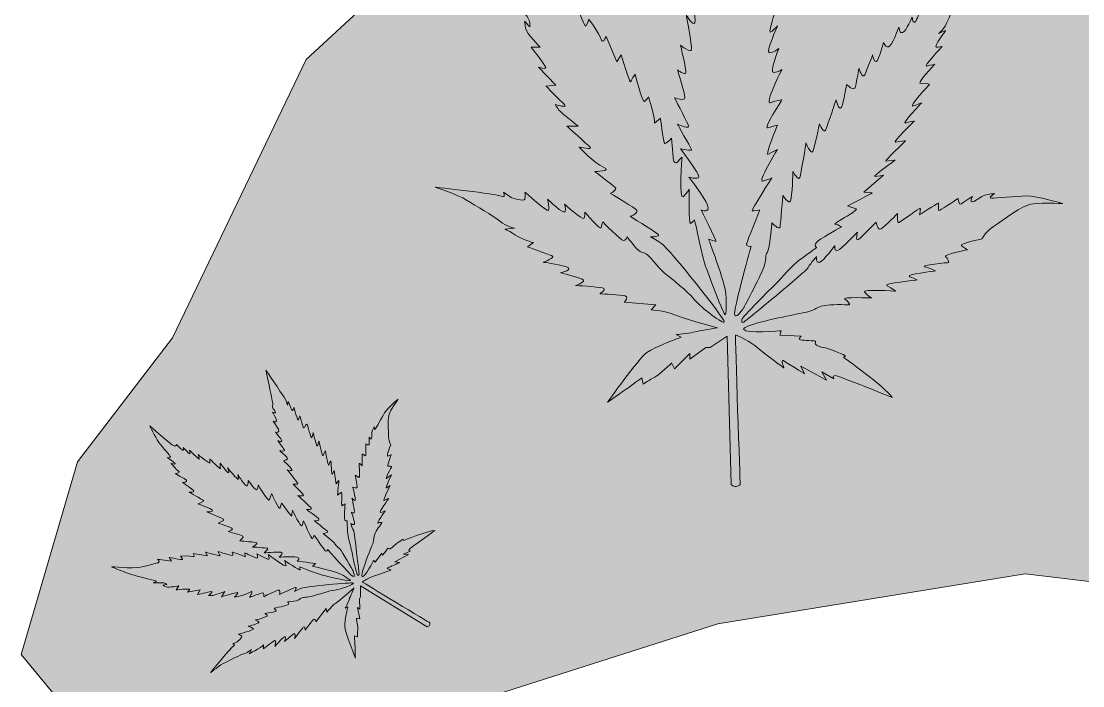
# Model space of a CAD drawing. Extents: x 566 to 1519, y -1337 to -562.
# Drawn here: x 635.4 to 765.8, y -1146.7 to -1065.1 of the extents above; entities that cross this region are included whole.
import ezdxf

# ---------------------------------------------------------------- set-up
doc = ezdxf.new("R2010")
doc.units = 0
doc.header["$MEASUREMENT"] = 0
doc.layers.add('katman 1', color=7, linetype='Continuous')

msp = doc.modelspace()

# ---------------------------------------------------------------- hatches: boundary and pattern name
at = {"layer": 'katman 1', "true_color": 0x008000}
h = msp.add_hatch(color=96, dxfattribs=at)
h.dxf.hatch_style = 2
h.paths.add_polyline_path([(811.6, -1183.1), (830.72, -1164.51), (837.59, -1132.94), (803.12, -1095.33), (768.25, -1066.35), (785.83, -1038.68), (778.67, -1017.45), (820.26, -1006.79), (834.81, -1013.67), (867.18, -1024.63), (880.09, -1024.63), (892.87, -1001.33), (876.63, -982.04), (825.76, -971.66), (828.81, -941.23), (842.9, -931.45), (867.18, -949.16), (885.43, -949.16), (900.41, -946.89), (917.71, -920.38), (895.83, -899.88), (872.45, -907.98), (842.98, -920.38), (803.12, -943.12), (781.94, -937.32), (786.26, -926.88), (807.45, -915.42), (836.42, -868.75), (863.23, -848.43), (911.65, -822.92), (942.79, -842.81), (949.47, -869.18), (973.05, -911.96), (999.86, -924.96), (1039.56, -924.1), (1063.52, -901.18), (1072.51, -852.32), (1067.75, -822.92), (1082.45, -790.05), (1056.94, -724), (983.43, -716.55), (948.68, -727.36), (922.03, -745.43), (892.87, -758.11), (862.79, -748.98), (836.85, -758.11), (818.69, -778.81), (798.54, -794.38), (770.75, -800.43), (766.83, -814.76), (770.75, -847.13), (769.52, -869.18), (733.22, -891.95), (708.86, -872.12), (697.21, -867.45), (678.96, -875.67), (663.89, -898.58), (669.94, -909.83), (680.37, -926.88), (686.22, -943.55), (697.21, -952.2), (693.73, -966.43), (703.05, -983.33), (708.86, -991.12), (730.48, -998.86), (746.91, -1006.79), (743.45, -1017.45), (718.37, -1035.01), (686.22, -1055.11), (670.38, -1069.77), (653.95, -1103.97), (642.27, -1119.2), (635.35, -1142.86), (646.44, -1156.29), (683.35, -1151.08), (720.97, -1139.11), (758.77, -1132.94), (775.88, -1135), (791.45, -1145.09)])

# ---------------------------------------------------------------- linework, layer by layer
at = {"layer": 'katman 1', "lineweight": 0}
msp.add_lwpolyline([(678.96, -875.67), (663.89, -898.58), (669.94, -909.83), (680.37, -926.88), (686.22, -943.55), (697.21, -952.2), (693.73, -966.43), (703.05, -983.33), (708.86, -991.12), (730.48, -998.86), (746.91, -1006.79), (743.45, -1017.45), (718.37, -1035.01), (686.22, -1055.11), (670.38, -1069.77), (653.95, -1103.97), (642.27, -1119.2), (635.35, -1142.86), (646.44, -1156.29), (683.35, -1151.08), (720.97, -1139.11), (758.77, -1132.94), (775.88, -1135)], dxfattribs=at)
for points in [[(763.38, -1087.46), (763.38, -1087.46), (760.2, -1086.5), (758.93, -1086.53), (757.65, -1086.56), (755.11, -1086.79), (754.61, -1086.79), (754.11, -1086.79), (755.01, -1086.24), (755.01, -1086.24), (755.01, -1086.24), (754.25, -1086.29), (753.8, -1086.43), (753.35, -1086.58), (752.75, -1087.14), (752.33, -1087.25), (751.91, -1087.37), (752.28, -1086.59), (752.28, -1086.59), (752.28, -1086.59), (751.08, -1087.37), (750.84, -1087.54), (750.59, -1087.72), (750.54, -1086.82), (750.54, -1086.82), (750.54, -1086.82), (748.61, -1088.08), (748.27, -1088.29), (747.93, -1088.5), (748.26, -1087.32), (748.06, -1087.42), (747.87, -1087.51), (745.79, -1088.84), (745.79, -1088.84), (745.79, -1088.84), (745.98, -1087.96), (745.87, -1088.01), (745.76, -1088.06), (743.63, -1089.58), (743.29, -1089.77), (742.95, -1089.96), (743.09, -1088.67), (743.09, -1088.67), (743.09, -1088.67), (741.51, -1090.3), (741.06, -1090.57), (740.61, -1090.83), (740.45, -1089.74), (740.45, -1089.74), (740.45, -1089.74), (738.6, -1091.68), (738.23, -1091.89), (737.86, -1092.09), (738.17, -1090.98), (738.17, -1090.98), (738.17, -1090.98), (736.14, -1093.07), (735.7, -1093.23), (735.27, -1093.39), (735.38, -1092.62), (735.38, -1092.62), (735.38, -1092.62), (734, -1094.49), (733.51, -1094.68), (733.03, -1094.87), (733.1, -1093.98), (733.1, -1093.98), (733.1, -1093.98), (732.14, -1095.14), (731.99, -1095.45), (731.85, -1095.76), (724.47, -1101.83), (724.18, -1102.03), (723.89, -1102.22), (723.94, -1101.91), (723.94, -1101.69), (723.94, -1101.47), (727.54, -1097.87), (728.15, -1097.29), (728.75, -1096.71), (730.25, -1094.94), (731.02, -1094.38), (731.8, -1093.83), (733.15, -1092.86), (733.15, -1092.86), (733.15, -1092.86), (732.57, -1092.57), (733.32, -1092.04), (734.07, -1091.51), (736.17, -1090.35), (736.17, -1090.35), (736.17, -1090.35), (735.83, -1090.03), (735.45, -1090.03), (735.06, -1090.03), (736.51, -1089.21), (737.14, -1088.85), (737.77, -1088.49), (738.06, -1088.15), (738.06, -1088.15), (738.06, -1088.15), (736.93, -1087.76), (736.93, -1087.76), (736.93, -1087.76), (740.09, -1086.14), (739.97, -1086.14), (739.85, -1086.14), (738.93, -1086.07), (738.93, -1086.07), (738.93, -1086.07), (741.35, -1083.99), (741.35, -1083.99), (741.35, -1083.99), (740.67, -1084.06), (740.29, -1084.14), (739.9, -1084.21), (742.78, -1082.13), (742.78, -1082.13), (742.78, -1082.13), (741.95, -1082.2), (741.66, -1082.24), (741.37, -1082.29), (744.06, -1079.76), (744.06, -1079.76), (744.06, -1079.76), (743.36, -1079.8), (742.85, -1079.9), (742.34, -1080), (745.15, -1077.32), (745.15, -1077.32), (745.15, -1077.32), (744.57, -1077.44), (744.04, -1077.58), (743.51, -1077.73), (746.06, -1075.07), (746.06, -1075.07), (746.06, -1075.07), (745.44, -1075.36), (744.93, -1075.48), (744.42, -1075.6), (746.99, -1072.84), (746.99, -1072.84), (746.99, -1072.84), (746.77, -1072.53), (745.97, -1072.72), (745.17, -1072.92), (747.66, -1070.35), (747.66, -1070.35), (747.66, -1070.35), (747.2, -1070.43), (746.67, -1070.57), (746.14, -1070.72), (748.55, -1068.16), (748.55, -1068.16), (748.55, -1068.16), (748.12, -1068.25), (747.81, -1068.25), (747.49, -1068.25), (748.99, -1066.22), (748.99, -1066.22), (748.99, -1066.22), (748.12, -1066.58), (748.12, -1066.58), (748.12, -1066.58), (748.84, -1066.08), (749.3, -1064.91), (749.76, -1063.75), (752.28, -1057.95), (752.28, -1057.95), (752.28, -1057.95), (748.99, -1061.17), (747.76, -1062.38), (746.52, -1063.58), (746.62, -1063.58), (746.14, -1063.73), (745.65, -1063.87), (745.65, -1064.55), (745.32, -1065.06), (744.98, -1065.57), (744.88, -1064.55), (744.88, -1064.55), (744.88, -1064.55), (744.16, -1066.24), (743.7, -1066.46), (743.24, -1066.68), (743.28, -1065.71), (743.24, -1065.78), (743.19, -1065.86), (742.85, -1066.9), (742.34, -1067.84), (741.83, -1068.78), (741.35, -1067.67), (741.35, -1067.67), (741.35, -1067.67), (740.77, -1069.8), (740.48, -1070.01), (740.19, -1070.23), (740.02, -1069.19), (740.02, -1069.19), (740.02, -1069.19), (739.32, -1071.03), (739.05, -1071.63), (738.78, -1072.24), (738.33, -1070.86), (738.33, -1070.86), (738.33, -1070.86), (738.06, -1072.29), (737.92, -1073.06), (737.77, -1073.83), (736.81, -1072.82), (736.81, -1072.82), (736.81, -1072.82), (736.49, -1075.02), (736.18, -1075.6), (735.86, -1076.18), (735.52, -1074.71), (735.52, -1074.71), (735.52, -1074.71), (734.44, -1078.02), (734.24, -1078.45), (734.05, -1078.89), (733.47, -1077.68), (733.47, -1077.68), (733.47, -1077.68), (732.86, -1080.67), (732.65, -1081.06), (732.43, -1081.45), (731.82, -1080.02), (731.82, -1080.02), (731.82, -1080.02), (731.22, -1083.84), (731.05, -1084.28), (730.88, -1084.71), (730.21, -1083.53), (730.21, -1083.53), (730.21, -1083.53), (730.13, -1086.65), (729.94, -1087.13), (729.74, -1087.61), (728.97, -1086.48), (728.97, -1086.48), (728.97, -1086.48), (728.7, -1089.89), (728.63, -1090.35), (728.56, -1090.81), (727.62, -1089.82), (727.62, -1089.82), (727.62, -1089.82), (727.4, -1093.03), (727.08, -1093.44), (726.77, -1093.85), (726.99, -1094.07), (726.74, -1094.99), (726.5, -1095.91), (724.28, -1100.04), (724.11, -1100.36), (723.94, -1100.67), (723.07, -1101.78), (723.04, -1100.94), (723.02, -1100.09), (725.08, -1092.72), (725.08, -1092.72), (725.08, -1092.72), (724.42, -1092.77), (724.52, -1092.4), (724.62, -1092.04), (726.14, -1088.27), (726.14, -1088.27), (726.14, -1088.27), (725.44, -1088.39), (725.22, -1088.37), (725, -1088.34), (727.64, -1084.31), (727.64, -1084.31), (727.64, -1084.31), (727.3, -1084.48), (726.53, -1084.72), (725.75, -1084.96), (728.31, -1080.82), (728.31, -1080.82), (728.31, -1080.82), (727.52, -1081.21), (727.15, -1081.43), (726.79, -1081.64), (728.31, -1077.85), (728.31, -1077.85), (728.31, -1077.85), (727.78, -1077.95), (727.13, -1078.16), (726.48, -1078.38), (728.87, -1074.71), (728.87, -1074.71), (728.87, -1074.71), (728.22, -1074.8), (727.44, -1075.07), (726.67, -1075.33), (728.87, -1070.98), (728.87, -1070.98), (728.87, -1070.98), (728.51, -1071.27), (727.88, -1071.37), (727.25, -1071.46), (728.48, -1068.42), (728.48, -1068.42), (728.48, -1068.42), (727.8, -1068.95), (727.32, -1068.93), (726.84, -1068.9), (728.34, -1065.61), (728.34, -1065.61), (728.34, -1065.61), (727.63, -1066.41), (727.42, -1066.39), (727.2, -1066.36), (728.34, -1062.86), (728.34, -1062.86), (728.34, -1062.86), (727.73, -1063.68), (727.49, -1063.63), (727.25, -1063.59), (728.34, -1060.78), (728.34, -1060.78), (728.34, -1060.78), (727.54, -1061.31), (727.27, -1061.51), (727.01, -1061.7), (727.81, -1058.22), (727.81, -1058.22), (727.81, -1058.22), (727.25, -1058.6), (727.03, -1058.75), (726.82, -1058.89), (727.2, -1055.39), (727.2, -1055.39), (727.2, -1055.39), (726.5, -1056.28), (726.45, -1056.21), (726.4, -1056.14), (726.94, -1053.16), (726.94, -1053.16), (726.94, -1053.16), (726.55, -1053.62), (726.31, -1053.67), (726.07, -1053.72), (726.69, -1051.62), (726.69, -1051.62), (726.69, -1051.62), (726.31, -1052), (726.11, -1052), (725.92, -1052), (726.4, -1049.9), (726.4, -1049.9), (726.4, -1049.9), (726.21, -1050.24), (725.87, -1049.61), (725.53, -1048.98), (726.69, -1042.28), (726.69, -1042.28), (726.69, -1042.28), (725.19, -1044.63), (724.61, -1046.2), (724.03, -1047.77), (723.4, -1050), (723.23, -1050.29), (723.07, -1050.58), (722.7, -1049.8), (722.7, -1049.8), (722.7, -1049.8), (722.65, -1051.76), (722.51, -1052.03), (722.36, -1052.29), (722.03, -1051.18), (722.03, -1051.18), (722.03, -1051.18), (722.07, -1051.4), (721.83, -1051.98), (721.59, -1052.56), (721.45, -1053.67), (721.42, -1053.89), (721.4, -1054.11), (720.55, -1053.38), (720.55, -1053.38), (720.55, -1053.38), (720.82, -1055.89), (720.7, -1056.38), (720.58, -1056.86), (719.75, -1055.92), (719.75, -1055.92), (719.75, -1055.92), (719.75, -1058.8), (719.54, -1059.21), (719.32, -1059.62), (718.74, -1058.36), (718.74, -1058.36), (718.74, -1058.36), (718.93, -1061.82), (718.93, -1062.25), (718.93, -1062.69), (717.56, -1061.62), (717.56, -1061.62), (717.56, -1061.62), (718.4, -1064.81), (718.16, -1065.25), (717.92, -1065.69), (717.12, -1064.33), (717.12, -1064.33), (717.12, -1064.33), (717.8, -1068.03), (717.77, -1068.54), (717.75, -1069.05), (716.39, -1068.01), (716.39, -1068.01), (716.39, -1068.01), (717.12, -1071), (717.07, -1071.39), (717.02, -1071.78), (716.01, -1071.03), (716.01, -1071.03), (716.01, -1071.03), (716.93, -1073.95), (716.95, -1074.44), (716.98, -1074.92), (715.65, -1074.46), (715.65, -1074.46), (715.65, -1074.46), (716.93, -1076.93), (717.34, -1077.75), (717.75, -1078.57), (716.03, -1077.7), (716.03, -1077.7), (716.03, -1077.7), (717.58, -1080.48), (717.75, -1080.8), (717.92, -1081.11), (716.39, -1080.72), (716.39, -1080.72), (716.39, -1080.72), (718.14, -1083.07), (718.59, -1083.89), (719.05, -1084.71), (717.41, -1084.21), (717.41, -1084.21), (717.41, -1084.21), (719.32, -1086.57), (719.71, -1087.66), (720.09, -1088.75), (718.95, -1088.24), (718.95, -1088.24), (718.95, -1088.24), (720.79, -1092.02), (720.77, -1092.09), (720.75, -1092.16), (719.87, -1091.85), (719.87, -1091.85), (719.87, -1091.85), (721.3, -1095.77), (721.74, -1097.36), (722.17, -1098.96), (722.03, -1100.7), (721.91, -1101.09), (721.79, -1101.47), (719.75, -1095.84), (719.49, -1095.19), (719.22, -1094.53), (718.13, -1089.48), (718.13, -1089.48), (718.13, -1089.48), (717.87, -1089.77), (717.63, -1089.91), (717.38, -1090.06), (717.48, -1085.69), (717.48, -1085.69), (717.48, -1085.69), (717.24, -1086.1), (716.71, -1086.63), (716.18, -1087.16), (716.59, -1081.77), (716.59, -1081.77), (716.59, -1081.77), (716.34, -1081.91), (716.05, -1082.32), (715.76, -1082.73), (715.55, -1082.18), (715.55, -1082.18), (715.55, -1082.18), (715.28, -1079.42), (715.28, -1079.42), (715.28, -1079.42), (714.53, -1080.37), (714.41, -1079.98), (714.29, -1079.59), (713.92, -1076.96), (713.92, -1076.96), (713.92, -1076.96), (713.2, -1077.58), (713.2, -1077.58), (713.25, -1076.81), (712.48, -1074.37), (712.48, -1074.37), (712.48, -1074.37), (712.21, -1074.76), (711.97, -1074.93), (711.73, -1075.09), (710.81, -1071.57), (710.81, -1071.57), (710.81, -1071.57), (710.32, -1072.34), (710.25, -1072.51), (710.18, -1072.68), (709.09, -1069.17), (709.09, -1069.17), (709.09, -1069.17), (708.58, -1070.07), (708.58, -1070.07), (708.58, -1070.07), (707.25, -1066.95), (707.25, -1066.95), (707.25, -1066.95), (706.79, -1067.96), (706.63, -1067.29), (706.46, -1066.61), (705.13, -1064.8), (705.13, -1064.8), (705.13, -1064.8), (704.88, -1065.64), (704.74, -1065.66), (704.59, -1065.69), (703.48, -1062.79), (703.48, -1062.79), (703.48, -1062.79), (703.12, -1063.61), (703.05, -1063.66), (702.97, -1063.71), (701.62, -1060.73), (701.62, -1060.73), (701.62, -1060.73), (701.45, -1061.75), (701.04, -1061.29), (700.63, -1060.83), (699.35, -1059.96), (697.92, -1058.41), (696.49, -1056.87), (694.32, -1052.61), (694.32, -1052.68), (694.32, -1052.76), (695.02, -1056.65), (695.6, -1058.39), (696.18, -1060.13), (697.27, -1063.4), (697.27, -1063.4), (697.27, -1063.4), (696.52, -1062.89), (696.52, -1062.89), (696.52, -1062.89), (697.03, -1063.76), (697.53, -1064.48), (698.04, -1065.21), (697.87, -1065.74), (697.87, -1065.74), (697.87, -1065.74), (697.24, -1065.06), (697.24, -1065.06), (697.24, -1065.06), (697.27, -1065.23), (697.36, -1065.91), (697.46, -1066.59), (699.13, -1068.23), (699.13, -1068.23), (699.13, -1068.23), (698.02, -1068.23), (698.02, -1068.23), (698.02, -1068.23), (699.76, -1070.41), (699.83, -1070.72), (699.9, -1071.04), (698.96, -1070.72), (698.96, -1070.72), (698.96, -1070.72), (701.06, -1072.92), (701.06, -1072.92), (701.06, -1072.92), (699.83, -1073.02), (699.83, -1073.02), (699.83, -1073.02), (701.59, -1074.78), (702.13, -1075.29), (702.66, -1075.8), (701.02, -1075.29), (701.02, -1075.29), (701.02, -1075.29), (701.16, -1075.58), (701.45, -1075.97), (701.74, -1076.36), (703.82, -1077.95), (703.82, -1077.95), (703.82, -1077.95), (702.42, -1077.95), (702.42, -1077.95), (702.42, -1077.95), (704.93, -1080.18), (705.3, -1080.54), (705.66, -1080.9), (703.94, -1080.54), (703.94, -1080.54), (703.94, -1080.54), (705.83, -1082.52), (706.94, -1083), (708.05, -1083.49), (705.87, -1083.53), (705.87, -1083.53), (705.87, -1083.53), (707.95, -1085.13), (708.34, -1085.45), (708.73, -1085.76), (707.79, -1086.22), (707.79, -1086.22), (707.79, -1086.22), (710.11, -1087.6), (710.83, -1088.11), (711.56, -1088.61), (710.2, -1089.03), (710.2, -1089.03), (710.2, -1089.03), (712.91, -1090.69), (713.54, -1091.15), (714.17, -1091.61), (712.69, -1091.56), (712.69, -1091.56), (712.69, -1091.56), (712.96, -1091.61), (714.05, -1092.36), (715.13, -1093.11), (721.78, -1101.55), (721.78, -1101.98), (721.78, -1102.42), (718.95, -1100.29), (718.08, -1099.23), (717.21, -1098.16), (715.4, -1096.83), (714.41, -1095.96), (713.42, -1095.09), (712.91, -1094.25), (712.4, -1093.81), (711.9, -1093.37), (711.61, -1093.57), (711.12, -1093.09), (710.64, -1092.6), (709.82, -1091.54), (709.82, -1091.54), (709.82, -1091.54), (709.67, -1092.07), (709.38, -1092.02), (709.09, -1091.98), (706.84, -1089.7), (706.84, -1089.7), (706.84, -1089.7), (706.7, -1090.11), (706.63, -1090.43), (706.55, -1090.74), (704.62, -1088.52), (704.62, -1088.52), (704.62, -1088.52), (704.69, -1089.12), (704.5, -1089.29), (704.3, -1089.46), (702.15, -1087.55), (702.15, -1087.55), (702.15, -1087.55), (702.32, -1087.96), (702.22, -1088.45), (702.13, -1088.93), (700.05, -1086.92), (700.05, -1086.92), (700.05, -1086.92), (700.34, -1088.03), (700.19, -1088.3), (700.05, -1088.57), (697.27, -1086.05), (697.27, -1086.05), (697.27, -1086.05), (697.39, -1086.61), (697.27, -1086.92), (697.15, -1087.24), (695.6, -1086.73), (695.6, -1086.73), (695.6, -1086.73), (694.63, -1086.08), (694.63, -1086.08), (694.63, -1086.08), (694.99, -1086.85), (694.39, -1086.56), (693.79, -1086.27), (686.22, -1085.45), (686.22, -1085.45), (686.22, -1085.45), (689.02, -1086.34), (690.11, -1087.04), (691.2, -1087.75), (693.4, -1088.95), (694.19, -1089.63), (694.99, -1090.31), (696.01, -1090.5), (696.01, -1090.5), (696.01, -1090.5), (694.83, -1090.62), (694.83, -1090.62), (694.83, -1090.62), (695.43, -1090.86), (696.11, -1091.34), (696.78, -1091.83), (698.31, -1092.26), (698.31, -1092.26), (698.31, -1092.26), (697.58, -1092.77), (697.58, -1092.77), (697.58, -1092.77), (699.95, -1093.64), (700.56, -1093.86), (701.16, -1094.08), (699.52, -1094.68), (699.52, -1094.68), (699.52, -1094.68), (701.21, -1094.88), (702.32, -1095.21), (703.43, -1095.55), (701.67, -1095.96), (701.67, -1095.96), (701.67, -1095.96), (703.63, -1096.45), (704.3, -1096.74), (704.98, -1097.03), (703.51, -1097.54), (703.51, -1097.54), (703.51, -1097.54), (706.19, -1097.66), (706.82, -1097.83), (707.45, -1098), (706.48, -1098.53), (706.48, -1098.53), (706.48, -1098.53), (708.29, -1098.65), (709.31, -1098.75), (710.33, -1098.84), (709.46, -1099.59), (709.46, -1099.59), (709.46, -1099.59), (713.35, -1099.91), (713.35, -1099.91), (713.35, -1099.91), (712.79, -1100.51), (712.79, -1100.51), (712.79, -1100.51), (714.82, -1100.7), (715.58, -1101.09), (716.34, -1101.48), (720.96, -1102.73), (720.96, -1102.73), (720.96, -1102.73), (718.74, -1103.07), (718.01, -1103.27), (717.29, -1103.46), (715.88, -1103.56), (715.88, -1103.56), (715.88, -1103.56), (716.47, -1103.89), (716.47, -1103.89), (716.47, -1103.89), (713.32, -1105.01), (712.26, -1105.78), (711.19, -1106.56), (707.42, -1111.87), (707.42, -1111.87), (707.42, -1111.87), (709.36, -1110.52), (710.03, -1110.04), (710.71, -1109.55), (711.63, -1108.88), (711.63, -1108.88), (711.63, -1108.88), (711.82, -1109.65), (711.82, -1109.65), (711.82, -1109.65), (712.65, -1109.07), (713.23, -1108.78), (713.81, -1108.49), (715.31, -1107.04), (715.31, -1107.04), (715.31, -1107.04), (715.64, -1107.76), (715.64, -1107.76), (715.64, -1107.76), (717.53, -1105.88), (717.53, -1105.88), (717.53, -1105.88), (717.53, -1106.56), (717.53, -1106.56), (717.53, -1106.56), (719.51, -1105.15), (719.51, -1105.15), (719.51, -1105.15), (720.04, -1105.15), (720.04, -1105.15), (720.04, -1105.15), (722.12, -1103.74), (722.12, -1103.74), (722.12, -1103.74), (722.61, -1121.96), (722.61, -1121.96), (723.26, -1122.54), (723.74, -1121.96), (723.74, -1121.96), (723.74, -1121.96), (723.08, -1103.74), (723.17, -1103.64), (723.27, -1103.54), (725.14, -1104.51), (725.88, -1105.18), (726.62, -1105.86), (729.13, -1107.67), (729.13, -1107.67), (729.13, -1107.67), (728.68, -1106.57), (729.04, -1106.76), (729.39, -1106.96), (731.65, -1108.37), (731.65, -1108.37), (731.65, -1108.37), (731.2, -1107.44), (731.2, -1107.44), (731.2, -1107.44), (734.33, -1109.15), (734.33, -1109.15), (734.33, -1109.15), (733.78, -1108.15), (733.78, -1108.15), (733.78, -1108.15), (735.23, -1108.99), (735.23, -1108.99), (735.23, -1108.99), (735.03, -1108.6), (735.42, -1108.6), (735.81, -1108.6), (742.42, -1111.28), (742.42, -1111.28), (741.48, -1109.93), (736.45, -1106.38), (736.45, -1106.38), (736.45, -1106.38), (736.68, -1106.15), (736.68, -1106.15), (736.68, -1106.15), (734.97, -1105.31), (733.74, -1105.09), (732.52, -1104.86), (733.16, -1104.35), (732.97, -1104.35), (732.78, -1104.35), (731.65, -1104.25), (731.16, -1104.22), (730.68, -1104.19), (731.23, -1103.77), (731.23, -1103.77), (731.23, -1103.77), (728.62, -1103.61), (728.62, -1103.61), (728.62, -1103.61), (728.78, -1103.09), (728.78, -1103.09), (728.78, -1103.09), (724.33, -1103.51), (724.17, -1102.93), (724.01, -1102.35), (729.13, -1101.38), (730.59, -1101.06), (732.04, -1100.73), (731.91, -1100.9), (732.65, -1100.54), (733.39, -1100.19), (733.58, -1100.03), (734.45, -1099.93), (735.32, -1099.83), (737.19, -1099.9), (737.19, -1099.9), (737.19, -1099.9), (737.13, -1099.55), (736.61, -1099.22), (736.1, -1098.9), (739.9, -1099.06), (739.9, -1099.06), (739.9, -1099.06), (739.39, -1098.77), (739.03, -1098.35), (738.67, -1097.93), (742.83, -1098.22), (742.83, -1098.22), (742.83, -1098.22), (742.45, -1097.87), (741.8, -1097.58), (741.16, -1097.29), (745.51, -1096.84), (745.51, -1096.84), (745.51, -1096.84), (745.25, -1096.71), (744.58, -1096.45), (743.9, -1096.19), (747.73, -1095.74), (747.73, -1095.74), (747.73, -1095.74), (747.22, -1095.42), (746.44, -1095.22), (745.67, -1095.03), (749.38, -1094.71), (749.38, -1094.71), (749.38, -1094.71), (749.28, -1094.16), (748.96, -1093.97), (748.64, -1093.77), (751.67, -1093.13), (751.67, -1093.13), (751.67, -1093.13), (751.28, -1092.9), (750.93, -1092.65), (750.57, -1092.39), (753.44, -1091.81), (753.44, -1091.81), (753.44, -1091.81), (753.95, -1090.92), (754.57, -1090.5), (755.18, -1090.08), (757.87, -1088.1), (758.97, -1087.68), (760.07, -1087.25), (763.38, -1087.46), (763.38, -1087.46)], [(683.03, -1129.95), (683.14, -1129.78), (686.22, -1127.62), (686.22, -1127.62), (685.36, -1127.65), (682.34, -1128.86), (682.34, -1128.86), (682.34, -1128.86), (682.3, -1128.69), (682.3, -1128.69), (682.3, -1128.69), (681.44, -1129.21), (680.99, -1129.68), (680.54, -1130.16), (680.49, -1129.73), (680.44, -1129.81), (680.38, -1129.9), (680.02, -1130.37), (679.86, -1130.58), (679.71, -1130.78), (679.68, -1130.42), (679.68, -1130.42), (679.68, -1130.42), (678.86, -1131.53), (678.86, -1131.53), (678.86, -1131.53), (678.68, -1131.31), (678.68, -1131.31), (678.68, -1131.31), (677.59, -1133.4), (677.28, -1133.3), (676.98, -1133.21), (678.02, -1130.66), (678.3, -1129.92), (678.57, -1129.19), (678.61, -1129.29), (678.66, -1128.86), (678.72, -1128.43), (678.7, -1128.3), (678.91, -1127.88), (679.12, -1127.47), (679.69, -1126.66), (679.69, -1126.66), (679.69, -1126.66), (679.51, -1126.59), (679.22, -1126.72), (678.93, -1126.86), (680.09, -1125.22), (680.09, -1125.22), (680.09, -1125.22), (679.82, -1125.37), (679.53, -1125.4), (679.24, -1125.44), (680.56, -1123.68), (680.56, -1123.68), (680.56, -1123.68), (680.3, -1123.75), (679.98, -1123.95), (679.67, -1124.15), (680.72, -1122.09), (680.72, -1122.09), (680.72, -1122.09), (680.59, -1122.17), (680.28, -1122.4), (679.97, -1122.63), (680.87, -1120.8), (680.87, -1120.8), (680.87, -1120.8), (680.58, -1120.93), (680.27, -1121.22), (679.96, -1121.51), (680.89, -1119.77), (680.89, -1119.77), (680.89, -1119.77), (680.62, -1119.65), (680.44, -1119.74), (680.26, -1119.83), (680.85, -1118.3), (680.85, -1118.3), (680.85, -1118.3), (680.64, -1118.41), (680.42, -1118.49), (680.2, -1118.57), (680.77, -1117.14), (680.77, -1117.14), (680.77, -1117.14), (680.53, -1116.65), (680.52, -1116.26), (680.51, -1115.87), (680.4, -1114.1), (680.53, -1113.5), (680.66, -1112.9), (681.7, -1111.49), (681.7, -1111.49), (681.7, -1111.49), (680.36, -1112.62), (680.01, -1113.19), (679.66, -1113.76), (679.03, -1114.96), (678.88, -1115.18), (678.74, -1115.4), (678.76, -1114.85), (678.76, -1114.85), (678.76, -1114.85), (678.56, -1115.19), (678.49, -1115.43), (678.43, -1115.67), (678.51, -1116.1), (678.43, -1116.32), (678.37, -1116.54), (678.12, -1116.16), (678.12, -1116.16), (678.12, -1116.16), (678.12, -1116.91), (678.13, -1117.07), (678.14, -1117.22), (677.73, -1116.99), (677.73, -1116.99), (677.73, -1116.99), (677.73, -1118.21), (677.72, -1118.42), (677.72, -1118.62), (677.29, -1118.14), (677.28, -1118.26), (677.26, -1118.37), (677.25, -1119.67), (677.25, -1119.67), (677.25, -1119.67), (676.92, -1119.33), (676.91, -1119.4), (676.9, -1119.46), (676.96, -1120.84), (676.95, -1121.05), (676.94, -1121.25), (676.4, -1120.82), (676.4, -1120.82), (676.4, -1120.82), (676.67, -1121.99), (676.66, -1122.26), (676.65, -1122.54), (676.12, -1122.3), (676.12, -1122.3), (676.12, -1122.3), (676.45, -1123.67), (676.43, -1123.9), (676.41, -1124.13), (676.01, -1123.67), (676.01, -1123.67), (676.01, -1123.67), (676.35, -1125.17), (676.3, -1125.4), (676.24, -1125.64), (675.94, -1125.37), (675.94, -1125.37), (675.94, -1125.37), (676.37, -1126.52), (676.31, -1126.79), (676.26, -1127.06), (675.88, -1126.77), (675.88, -1126.77), (675.88, -1126.77), (676.12, -1127.53), (676.22, -1127.68), (676.31, -1127.84), (676.88, -1132.85), (676.89, -1133.04), (676.89, -1133.22), (676.77, -1133.11), (676.67, -1133.05), (676.57, -1132.99), (676.01, -1130.35), (675.93, -1129.92), (675.84, -1129.48), (675.49, -1128.31), (675.47, -1127.81), (675.45, -1127.31), (675.41, -1126.43), (675.41, -1126.43), (675.41, -1126.43), (675.11, -1126.6), (675.09, -1126.12), (675.07, -1125.63), (675.16, -1124.37), (675.16, -1124.37), (675.16, -1124.37), (674.92, -1124.43), (674.81, -1124.6), (674.7, -1124.77), (674.75, -1123.89), (674.78, -1123.51), (674.79, -1123.13), (674.73, -1122.9), (674.73, -1122.9), (674.73, -1122.9), (674.23, -1123.29), (674.23, -1123.29), (674.23, -1123.29), (674.42, -1121.42), (674.39, -1121.48), (674.35, -1121.53), (674.06, -1121.92), (674.06, -1121.92), (674.06, -1121.92), (673.83, -1120.25), (673.83, -1120.25), (673.83, -1120.25), (673.67, -1120.57), (673.59, -1120.76), (673.51, -1120.95), (673.42, -1119.08), (673.42, -1119.08), (673.42, -1119.08), (673.21, -1119.47), (673.15, -1119.61), (673.08, -1119.75), (672.74, -1117.83), (672.74, -1117.83), (672.74, -1117.83), (672.56, -1118.16), (672.45, -1118.41), (672.35, -1118.67), (671.97, -1116.65), (671.97, -1116.65), (671.97, -1116.65), (671.86, -1116.94), (671.77, -1117.22), (671.68, -1117.5), (671.24, -1115.6), (671.24, -1115.6), (671.24, -1115.6), (671.18, -1115.96), (671.09, -1116.22), (671, -1116.48), (670.51, -1114.55), (670.51, -1114.55), (670.51, -1114.55), (670.31, -1114.56), (670.17, -1114.97), (670.03, -1115.37), (669.61, -1113.53), (669.61, -1113.53), (669.61, -1113.53), (669.51, -1113.76), (669.42, -1114.03), (669.33, -1114.31), (668.89, -1112.51), (668.89, -1112.51), (668.89, -1112.51), (668.81, -1112.73), (668.72, -1112.87), (668.63, -1113.01), (668.16, -1111.76), (668.16, -1111.76), (668.16, -1111.76), (668.07, -1112.25), (668.07, -1112.25), (668.07, -1112.25), (668.05, -1111.78), (667.67, -1111.24), (667.29, -1110.71), (665.44, -1107.92), (665.44, -1107.92), (665.44, -1107.92), (665.92, -1110.31), (666.1, -1111.2), (666.28, -1112.09), (666.31, -1112.05), (666.24, -1112.31), (666.16, -1112.56), (666.46, -1112.76), (666.59, -1113.05), (666.72, -1113.35), (666.24, -1113.1), (666.24, -1113.1), (666.24, -1113.1), (666.78, -1113.91), (666.74, -1114.17), (666.71, -1114.44), (666.3, -1114.14), (666.31, -1114.18), (666.33, -1114.22), (666.69, -1114.67), (666.97, -1115.17), (667.24, -1115.66), (666.61, -1115.56), (666.61, -1115.56), (666.61, -1115.56), (667.38, -1116.43), (667.39, -1116.62), (667.41, -1116.81), (666.9, -1116.59), (666.9, -1116.59), (666.9, -1116.59), (667.51, -1117.43), (667.7, -1117.72), (667.89, -1118.01), (667.15, -1117.82), (667.15, -1117.82), (667.15, -1117.82), (667.71, -1118.34), (668.01, -1118.63), (668.31, -1118.92), (667.58, -1119.05), (667.58, -1119.05), (667.58, -1119.05), (668.47, -1119.83), (668.63, -1120.13), (668.8, -1120.44), (668.05, -1120.16), (668.05, -1120.16), (668.05, -1120.16), (669.2, -1121.6), (669.34, -1121.81), (669.48, -1122.02), (668.78, -1121.93), (668.78, -1121.93), (668.78, -1121.93), (669.93, -1123.06), (670.04, -1123.27), (670.15, -1123.48), (669.35, -1123.33), (669.35, -1123.33), (669.35, -1123.33), (670.86, -1124.7), (671.01, -1124.9), (671.15, -1125.1), (670.43, -1125.06), (670.43, -1125.06), (670.43, -1125.06), (671.79, -1125.99), (671.95, -1126.21), (672.11, -1126.44), (671.38, -1126.45), (671.38, -1126.45), (671.38, -1126.45), (672.82, -1127.55), (673, -1127.72), (673.18, -1127.88), (672.47, -1128.01), (672.47, -1128.01), (672.47, -1128.01), (673.84, -1129.03), (673.93, -1129.29), (674.02, -1129.55), (674.18, -1129.52), (674.51, -1129.88), (674.85, -1130.26), (676.05, -1132.43), (676.14, -1132.6), (676.22, -1132.76), (676.47, -1133.47), (676.09, -1133.24), (675.7, -1133), (673.03, -1129.97), (673.03, -1129.97), (673.03, -1129.97), (672.86, -1130.28), (672.73, -1130.13), (672.6, -1129.98), (671.36, -1128.22), (671.36, -1128.22), (671.36, -1128.22), (671.22, -1128.57), (671.14, -1128.66), (671.07, -1128.75), (670.04, -1126.42), (670.04, -1126.42), (670.04, -1126.42), (670.01, -1126.62), (669.9, -1127.03), (669.78, -1127.44), (668.69, -1125.12), (668.69, -1125.12), (668.69, -1125.12), (668.63, -1125.58), (668.62, -1125.81), (668.62, -1126.03), (667.37, -1124.26), (667.37, -1124.26), (667.37, -1124.26), (667.26, -1124.53), (667.17, -1124.88), (667.08, -1125.23), (666.14, -1123.11), (666.14, -1123.11), (666.14, -1123.11), (665.99, -1123.43), (665.89, -1123.85), (665.78, -1124.27), (664.49, -1122.04), (664.49, -1122.04), (664.49, -1122.04), (664.51, -1122.28), (664.37, -1122.59), (664.24, -1122.9), (663.24, -1121.47), (663.24, -1121.47), (663.24, -1121.47), (663.28, -1121.93), (663.13, -1122.13), (662.98, -1122.34), (661.96, -1120.73), (661.96, -1120.73), (661.96, -1120.73), (662.11, -1121.27), (662.04, -1121.36), (661.96, -1121.45), (660.73, -1119.94), (660.73, -1119.94), (660.73, -1119.94), (660.93, -1120.44), (660.84, -1120.54), (660.74, -1120.63), (659.81, -1119.34), (659.81, -1119.34), (659.81, -1119.34), (659.82, -1119.85), (659.83, -1120.02), (659.84, -1120.19), (658.52, -1118.84), (658.52, -1118.84), (658.52, -1118.84), (658.53, -1119.2), (658.54, -1119.34), (658.54, -1119.47), (657.1, -1118.3), (657.1, -1118.3), (657.1, -1118.3), (657.29, -1118.86), (657.25, -1118.87), (657.2, -1118.86), (656.04, -1117.77), (656.04, -1117.77), (656.04, -1117.77), (656.13, -1118.08), (656.08, -1118.2), (656.03, -1118.32), (655.28, -1117.43), (655.28, -1117.43), (655.28, -1117.43), (655.34, -1117.72), (655.28, -1117.8), (655.23, -1117.89), (654.44, -1117.07), (654.44, -1117.07), (654.44, -1117.07), (654.53, -1117.25), (654.15, -1117.22), (653.78, -1117.19), (651.15, -1114.75), (651.15, -1114.75), (651.15, -1114.75), (651.75, -1116.09), (652.28, -1116.8), (652.81, -1117.51), (653.62, -1118.43), (653.7, -1118.59), (653.78, -1118.75), (653.33, -1118.68), (653.33, -1118.68), (653.33, -1118.68), (654.18, -1119.26), (654.26, -1119.4), (654.33, -1119.55), (653.74, -1119.38), (653.74, -1119.38), (653.74, -1119.38), (653.85, -1119.42), (654.04, -1119.69), (654.23, -1119.96), (654.68, -1120.35), (654.77, -1120.42), (654.86, -1120.49), (654.29, -1120.66), (654.29, -1120.66), (654.29, -1120.66), (655.48, -1121.27), (655.66, -1121.46), (655.84, -1121.65), (655.19, -1121.74), (655.19, -1121.74), (655.19, -1121.74), (656.46, -1122.57), (656.58, -1122.79), (656.7, -1123), (655.98, -1122.9), (655.98, -1122.9), (655.98, -1122.9), (657.56, -1123.81), (657.76, -1123.93), (657.95, -1124.06), (657.08, -1124.36), (657.08, -1124.36), (657.08, -1124.36), (658.74, -1124.9), (658.86, -1125.14), (658.99, -1125.37), (658.16, -1125.34), (658.16, -1125.34), (658.16, -1125.34), (659.99, -1126.1), (660.21, -1126.25), (660.43, -1126.41), (659.58, -1126.71), (659.58, -1126.71), (659.58, -1126.71), (661.12, -1127.25), (661.27, -1127.39), (661.43, -1127.51), (660.81, -1127.75), (660.81, -1127.75), (660.81, -1127.75), (662.37, -1128.19), (662.59, -1128.32), (662.81, -1128.44), (662.22, -1128.9), (662.22, -1128.9), (662.22, -1128.9), (663.69, -1129.04), (664.17, -1129.09), (664.65, -1129.15), (663.77, -1129.66), (663.77, -1129.66), (663.77, -1129.66), (665.45, -1129.77), (665.64, -1129.79), (665.82, -1129.8), (665.21, -1130.37), (665.21, -1130.37), (665.21, -1130.37), (666.75, -1130.27), (667.25, -1130.3), (667.75, -1130.34), (667.05, -1130.92), (667.05, -1130.92), (667.05, -1130.92), (668.65, -1130.76), (669.24, -1130.9), (669.83, -1131.04), (669.28, -1131.39), (669.28, -1131.39), (669.28, -1131.39), (671.48, -1131.67), (671.51, -1131.7), (671.53, -1131.73), (671.14, -1132.02), (671.14, -1132.02), (671.14, -1132.02), (673.29, -1132.52), (674.12, -1132.78), (674.95, -1133.05), (675.68, -1133.62), (675.82, -1133.78), (675.96, -1133.94), (672.87, -1133.22), (672.51, -1133.16), (672.14, -1133.08), (669.59, -1132.11), (669.59, -1132.11), (669.59, -1132.11), (669.65, -1132.32), (669.64, -1132.46), (669.64, -1132.61), (667.72, -1131.31), (667.72, -1131.31), (667.72, -1131.31), (667.84, -1131.54), (667.92, -1131.92), (668, -1132.31), (665.73, -1130.58), (665.73, -1130.58), (665.73, -1130.58), (665.72, -1130.73), (665.82, -1130.98), (665.92, -1131.22), (665.61, -1131.16), (665.61, -1131.16), (665.61, -1131.16), (664.32, -1130.49), (664.32, -1130.49), (664.32, -1130.49), (664.52, -1131.09), (664.31, -1131.03), (664.11, -1130.97), (662.83, -1130.38), (662.83, -1130.38), (662.83, -1130.38), (662.9, -1130.88), (662.9, -1130.88), (662.57, -1130.64), (661.27, -1130.28), (661.27, -1130.28), (661.27, -1130.28), (661.37, -1130.51), (661.37, -1130.66), (661.38, -1130.82), (659.55, -1130.21), (659.55, -1130.21), (659.55, -1130.21), (659.75, -1130.65), (659.81, -1130.73), (659.86, -1130.81), (657.99, -1130.28), (657.99, -1130.28), (657.99, -1130.28), (658.24, -1130.76), (658.24, -1130.76), (658.24, -1130.76), (656.48, -1130.45), (656.48, -1130.45), (656.48, -1130.45), (656.8, -1130.95), (656.45, -1130.83), (656.1, -1130.71), (654.92, -1130.78), (654.92, -1130.78), (654.92, -1130.78), (655.22, -1131.13), (655.19, -1131.2), (655.16, -1131.27), (653.55, -1130.93), (653.55, -1130.93), (653.55, -1130.93), (653.81, -1131.33), (653.81, -1131.37), (653.81, -1131.42), (652.11, -1131.16), (652.11, -1131.16), (652.11, -1131.16), (652.51, -1131.53), (652.19, -1131.58), (651.86, -1131.63), (651.11, -1131.95), (650.01, -1132.14), (648.92, -1132.32), (646.41, -1132.06), (646.44, -1132.08), (646.47, -1132.11), (648.4, -1132.92), (649.34, -1133.16), (650.28, -1133.4), (652.03, -1133.86), (652.03, -1133.86), (652.03, -1133.86), (651.59, -1134.04), (651.59, -1134.04), (651.59, -1134.04), (652.12, -1134.07), (652.59, -1134.05), (653.06, -1134.03), (653.24, -1134.26), (653.24, -1134.26), (653.24, -1134.26), (652.76, -1134.35), (652.76, -1134.35), (652.76, -1134.35), (652.85, -1134.39), (653.18, -1134.54), (653.5, -1134.69), (654.71, -1134.42), (654.71, -1134.42), (654.71, -1134.42), (654.39, -1134.92), (654.39, -1134.92), (654.39, -1134.92), (655.85, -1134.77), (656.02, -1134.83), (656.18, -1134.89), (655.77, -1135.21), (655.77, -1135.21), (655.77, -1135.21), (657.35, -1134.91), (657.35, -1134.91), (657.35, -1134.91), (657.03, -1135.49), (657.03, -1135.49), (657.03, -1135.49), (658.32, -1135.21), (658.7, -1135.12), (659.08, -1135.03), (658.38, -1135.62), (658.38, -1135.62), (658.38, -1135.62), (658.55, -1135.64), (658.81, -1135.62), (659.06, -1135.6), (660.37, -1135.14), (660.37, -1135.14), (660.37, -1135.14), (659.96, -1135.76), (659.96, -1135.76), (659.96, -1135.76), (661.67, -1135.29), (661.94, -1135.23), (662.2, -1135.18), (661.55, -1135.83), (661.55, -1135.83), (661.55, -1135.83), (662.97, -1135.57), (663.5, -1135.21), (664.04, -1134.86), (663.43, -1135.83), (663.43, -1135.83), (663.43, -1135.83), (664.74, -1135.37), (664.99, -1135.29), (665.24, -1135.21), (665.17, -1135.76), (665.17, -1135.76), (665.17, -1135.76), (666.45, -1135.13), (666.88, -1134.95), (667.32, -1134.78), (667.11, -1135.49), (667.11, -1135.49), (667.11, -1135.49), (668.63, -1134.77), (669.01, -1134.63), (669.4, -1134.48), (668.95, -1135.12), (668.95, -1135.12), (668.95, -1135.12), (669.05, -1135.02), (669.69, -1134.75), (670.34, -1134.49), (675.99, -1133.96), (676.18, -1134.09), (676.37, -1134.21), (674.62, -1134.86), (673.9, -1134.94), (673.18, -1135.02), (672.06, -1135.44), (671.39, -1135.63), (670.72, -1135.82), (670.2, -1135.8), (669.86, -1135.9), (669.53, -1136), (669.53, -1136.18), (669.18, -1136.26), (668.82, -1136.33), (668.11, -1136.39), (668.11, -1136.39), (668.11, -1136.39), (668.31, -1136.61), (668.2, -1136.72), (668.1, -1136.84), (666.45, -1137.18), (666.45, -1137.18), (666.45, -1137.18), (666.58, -1137.36), (666.7, -1137.48), (666.82, -1137.61), (665.28, -1137.82), (665.28, -1137.82), (665.28, -1137.82), (665.57, -1137.97), (665.59, -1138.1), (665.61, -1138.24), (664.14, -1138.64), (664.14, -1138.64), (664.14, -1138.64), (664.38, -1138.68), (664.56, -1138.87), (664.75, -1139.05), (663.26, -1139.39), (663.26, -1139.39), (663.26, -1139.39), (663.84, -1139.58), (663.91, -1139.72), (663.99, -1139.86), (662.07, -1140.37), (662.07, -1140.37), (662.07, -1140.37), (662.35, -1140.48), (662.46, -1140.62), (662.56, -1140.76), (661.89, -1141.31), (661.89, -1141.31), (661.89, -1141.31), (661.32, -1141.55), (661.32, -1141.55), (661.32, -1141.55), (661.77, -1141.61), (661.47, -1141.79), (661.17, -1141.98), (658.63, -1145.09), (658.63, -1145.09), (658.63, -1145.09), (659.83, -1144.11), (660.45, -1143.83), (661.08, -1143.55), (662.24, -1142.92), (662.77, -1142.76), (663.3, -1142.6), (663.68, -1142.21), (663.68, -1142.21), (663.68, -1142.21), (663.39, -1142.77), (663.39, -1142.77), (663.39, -1142.77), (663.67, -1142.57), (664.08, -1142.41), (664.49, -1142.24), (665.12, -1141.69), (665.12, -1141.69), (665.12, -1141.69), (665.14, -1142.16), (665.14, -1142.16), (665.14, -1142.16), (666.2, -1141.36), (666.47, -1141.16), (666.75, -1140.95), (666.54, -1141.86), (666.54, -1141.86), (666.54, -1141.86), (667.11, -1141.16), (667.58, -1140.77), (668.05, -1140.37), (667.73, -1141.27), (667.73, -1141.27), (667.73, -1141.27), (668.51, -1140.54), (668.83, -1140.33), (669.15, -1140.11), (668.95, -1140.91), (668.95, -1140.91), (668.95, -1140.91), (669.78, -1139.76), (670.03, -1139.52), (670.29, -1139.29), (670.24, -1139.88), (670.24, -1139.88), (670.24, -1139.88), (670.82, -1139.11), (671.15, -1138.68), (671.49, -1138.26), (671.57, -1138.86), (671.57, -1138.86), (671.57, -1138.86), (672.83, -1137.23), (672.83, -1137.23), (672.83, -1137.23), (672.94, -1137.65), (672.94, -1137.65), (672.94, -1137.65), (673.61, -1136.81), (674, -1136.58), (674.39, -1136.35), (676.28, -1134.67), (676.28, -1134.67), (676.28, -1134.67), (675.79, -1135.75), (675.66, -1136.13), (675.54, -1136.51), (675.18, -1137.15), (675.18, -1137.15), (675.18, -1137.15), (675.5, -1137), (675.5, -1137), (675.5, -1137), (675.09, -1138.71), (675.12, -1139.4), (675.16, -1140.1), (676.43, -1143.3), (676.43, -1143.3), (676.43, -1143.3), (676.39, -1142.05), (676.37, -1141.61), (676.35, -1141.17), (676.31, -1140.57), (676.31, -1140.57), (676.31, -1140.57), (676.71, -1140.71), (676.71, -1140.71), (676.71, -1140.71), (676.69, -1140.18), (676.73, -1139.84), (676.76, -1139.5), (676.55, -1138.41), (676.55, -1138.41), (676.55, -1138.41), (676.97, -1138.47), (676.97, -1138.47), (676.97, -1138.47), (676.68, -1137.1), (676.68, -1137.1), (676.68, -1137.1), (676.98, -1137.29), (676.98, -1137.29), (676.98, -1137.29), (676.93, -1136.01), (676.93, -1136.01), (676.93, -1136.01), (677.08, -1135.77), (677.08, -1135.77), (677.08, -1135.77), (677.05, -1134.44), (677.05, -1134.44), (677.05, -1134.44), (685.26, -1139.47), (685.26, -1139.47), (685.71, -1139.35), (685.59, -1138.96), (685.59, -1138.96), (685.59, -1138.96), (677.32, -1134.02), (677.31, -1133.95), (677.29, -1133.88), (678.26, -1133.33), (678.77, -1133.2), (679.29, -1133.06), (680.81, -1132.47), (680.81, -1132.47), (680.81, -1132.47), (680.19, -1132.35), (680.38, -1132.25), (680.57, -1132.15), (681.85, -1131.56), (681.85, -1131.56), (681.85, -1131.56), (681.3, -1131.49), (681.3, -1131.49), (681.3, -1131.49), (682.96, -1130.59), (682.96, -1130.59), (682.96, -1130.59), (682.36, -1130.55), (682.36, -1130.55), (682.36, -1130.55), (683.15, -1130.15), (683.15, -1130.15), (683.14, -1130.15), (682.92, -1130.12), (683.03, -1129.95)]]:
    msp.add_open_spline(points, degree=3, knots=[0, 0, 0, 0, 1, 1, 1, 2, 2, 2, 3, 3, 3, 4, 4, 4, 5, 5, 5, 6, 6, 6, 7, 7, 7, 8, 8, 8, 9, 9, 9, 10, 10, 10, 11, 11, 11, 12, 12, 12, 13, 13, 13, 14, 14, 14, 15, 15, 15, 16, 16, 16, 17, 17, 17, 18, 18, 18, 19, 19, 19, 20, 20, 20, 21, 21, 21, 22, 22, 22, 23, 23, 23, 24, 24, 24, 25, 25, 25, 26, 26, 26, 27, 27, 27, 28, 28, 28, 29, 29, 29, 30, 30, 30, 31, 31, 31, 32, 32, 32, 33, 33, 33, 34, 34, 34, 35, 35, 35, 36, 36, 36, 37, 37, 37, 38, 38, 38, 39, 39, 39, 40, 40, 40, 41, 41, 41, 42, 42, 42, 43, 43, 43, 44, 44, 44, 45, 45, 45, 46, 46, 46, 47, 47, 47, 48, 48, 48, 49, 49, 49, 50, 50, 50, 51, 51, 51, 52, 52, 52, 53, 53, 53, 54, 54, 54, 55, 55, 55, 56, 56, 56, 57, 57, 57, 58, 58, 58, 59, 59, 59, 60, 60, 60, 61, 61, 61, 62, 62, 62, 63, 63, 63, 64, 64, 64, 65, 65, 65, 66, 66, 66, 67, 67, 67, 68, 68, 68, 69, 69, 69, 70, 70, 70, 71, 71, 71, 72, 72, 72, 73, 73, 73, 74, 74, 74, 75, 75, 75, 76, 76, 76, 77, 77, 77, 78, 78, 78, 79, 79, 79, 80, 80, 80, 81, 81, 81, 82, 82, 82, 83, 83, 83, 84, 84, 84, 85, 85, 85, 86, 86, 86, 87, 87, 87, 88, 88, 88, 89, 89, 89, 90, 90, 90, 91, 91, 91, 92, 92, 92, 93, 93, 93, 94, 94, 94, 95, 95, 95, 96, 96, 96, 97, 97, 97, 98, 98, 98, 99, 99, 99, 100, 100, 100, 101, 101, 101, 102, 102, 102, 103, 103, 103, 104, 104, 104, 105, 105, 105, 106, 106, 106, 107, 107, 107, 108, 108, 108, 109, 109, 109, 110, 110, 110, 111, 111, 111, 112, 112, 112, 113, 113, 113, 114, 114, 114, 115, 115, 115, 116, 116, 116, 117, 117, 117, 118, 118, 118, 119, 119, 119, 120, 120, 120, 121, 121, 121, 122, 122, 122, 123, 123, 123, 124, 124, 124, 125, 125, 125, 126, 126, 126, 127, 127, 127, 128, 128, 128, 129, 129, 129, 130, 130, 130, 131, 131, 131, 132, 132, 132, 133, 133, 133, 134, 134, 134, 135, 135, 135, 136, 136, 136, 137, 137, 137, 138, 138, 138, 139, 139, 139, 140, 140, 140, 141, 141, 141, 142, 142, 142, 143, 143, 143, 144, 144, 144, 145, 145, 145, 146, 146, 146, 147, 147, 147, 148, 148, 148, 149, 149, 149, 150, 150, 150, 151, 151, 151, 152, 152, 152, 153, 153, 153, 154, 154, 154, 155, 155, 155, 156, 156, 156, 157, 157, 157, 158, 158, 158, 159, 159, 159, 160, 160, 160, 161, 161, 161, 162, 162, 162, 163, 163, 163, 164, 164, 164, 165, 165, 165, 166, 166, 166, 167, 167, 167, 168, 168, 168, 169, 169, 169, 170, 170, 170, 171, 171, 171, 172, 172, 172, 173, 173, 173, 174, 174, 174, 175, 175, 175, 176, 176, 176, 177, 177, 177, 178, 178, 178, 179, 179, 179, 180, 180, 180, 181, 181, 181, 182, 182, 182, 183, 183, 183, 184, 184, 184, 185, 185, 185, 186, 186, 186, 187, 187, 187, 188, 188, 188, 189, 189, 189, 190, 190, 190, 191, 191, 191, 192, 192, 192, 193, 193, 193, 194, 194, 194, 195, 195, 195, 196, 196, 196, 197, 197, 197, 198, 198, 198, 199, 199, 199, 200, 200, 200, 201, 201, 201, 202, 202, 202, 203, 203, 203, 204, 204, 204, 205, 205, 205, 206, 206, 206, 207, 207, 207, 208, 208, 208, 209, 209, 209, 210, 210, 210, 211, 211, 211, 212, 212, 212, 213, 213, 213, 214, 214, 214, 215, 215, 215, 216, 216, 216, 217, 217, 217, 218, 218, 218, 219, 219, 219, 220, 220, 220, 221, 221, 221, 222, 222, 222, 223, 223, 223, 224, 224, 224, 225, 225, 225, 226, 226, 226, 227, 227, 227, 228, 228, 228, 229, 229, 229, 230, 230, 230, 231, 231, 231, 232, 232, 232, 233, 233, 233, 234, 234, 234, 235, 235, 235, 236, 236, 236, 237, 237, 237, 238, 238, 238, 239, 239, 239, 240, 240, 240, 241, 241, 241, 242, 242, 242, 243, 243, 243, 244, 244, 244, 245, 245, 245, 246, 246, 246, 247, 247, 247, 248, 248, 248, 249, 249, 249, 250, 250, 250, 251, 251, 251, 252, 252, 252, 253, 253, 253, 254, 254, 254, 255, 255, 255, 256, 256, 256, 257, 257, 257, 258, 258, 258, 259, 259, 259, 260, 260, 260, 261, 261, 261, 262, 262, 262, 263, 263, 263, 264, 264, 264, 265, 265, 265, 266, 266, 266, 267, 267, 267, 268, 268, 268, 269, 269, 269, 270, 270, 270, 271, 271, 271, 272, 272, 272, 273, 273, 273, 274, 274, 274, 275, 275, 275, 276, 276, 276, 277, 277, 277, 278, 278, 278, 279, 279, 279, 280, 280, 280, 281, 281, 281, 282, 282, 282, 283, 283, 283, 284, 284, 284, 285, 285, 285, 286, 286, 286, 287, 287, 287, 288, 288, 288, 289, 289, 289, 290, 290, 290, 291, 291, 291, 292, 292, 292, 293, 293, 293, 294, 294, 294, 295, 295, 295, 296, 296, 296, 297, 297, 297, 298, 298, 298, 299, 299, 299, 300, 300, 300, 301, 301, 301, 302, 302, 302, 303, 303, 303, 304, 304, 304, 305, 305, 305, 306, 306, 306, 307, 307, 307, 308, 308, 308, 309, 309, 309, 310, 310, 310, 311, 311, 311, 311], dxfattribs=at)

doc.saveas('drawing.dxf')
